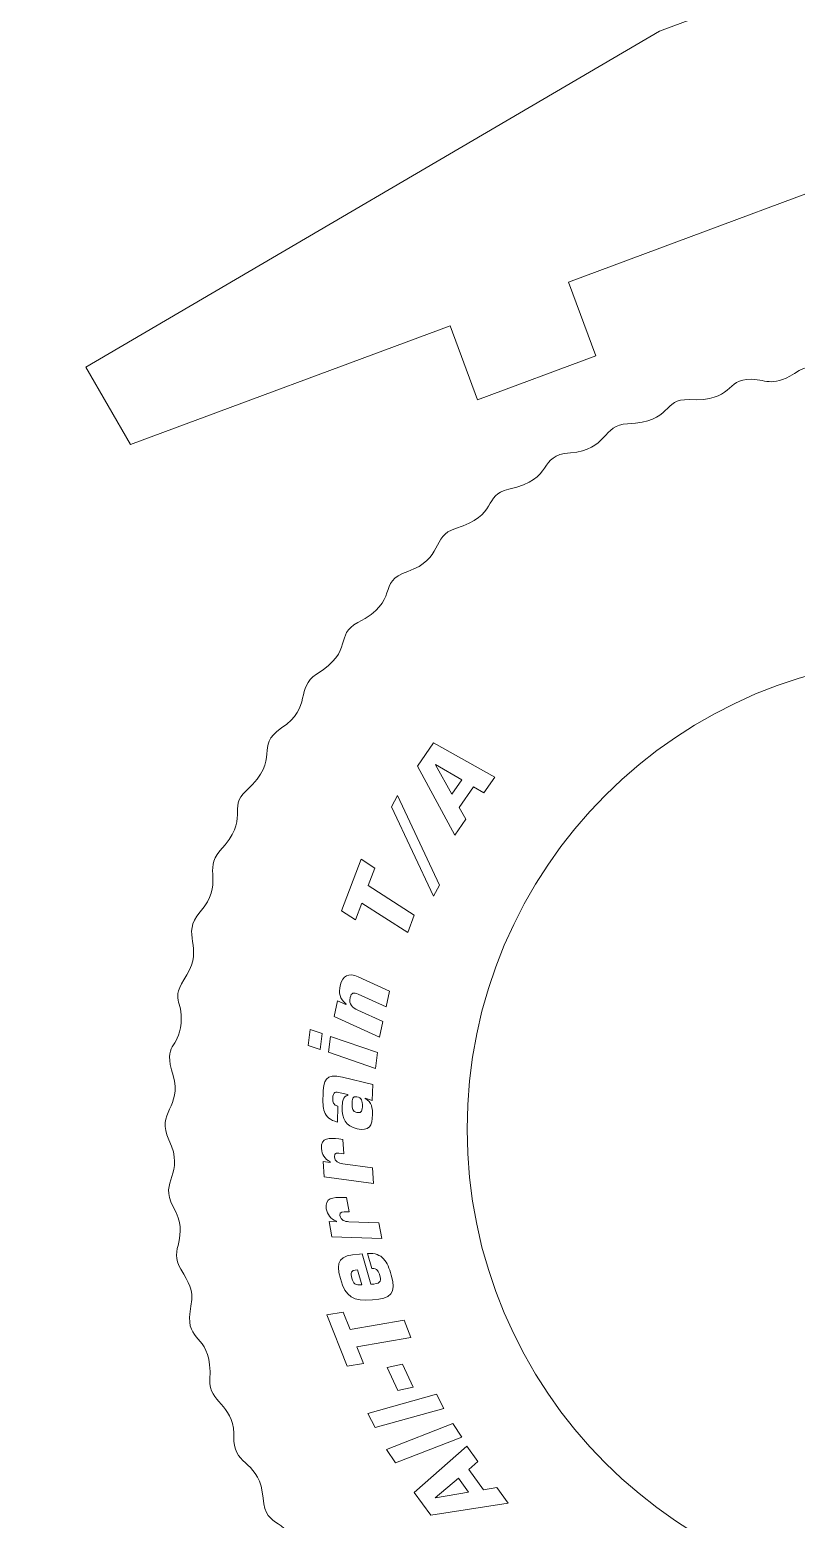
# Model space of a CAD drawing. Header units: centimetres. Extents: x -129.3 to -71.3, y -1.4 to 86.6.
# Drawn here: x -100.11 to -97.13, y 27.99 to 33.77 of the extents above; entities that cross this region are included whole.
import ezdxf

# ---------------------------------------------------------------- set-up
doc = ezdxf.new("R2010")
doc.units = ezdxf.units.CM
doc.header["$MEASUREMENT"] = 0
doc.layers.add('Camada 1', color=7, linetype='Continuous')

msp = doc.modelspace()

# ---------------------------------------------------------------- linework, layer by layer
at = {"layer": 'Camada 1', "color": 250, "lineweight": 20}
msp.add_open_spline([(-99.75825, -1.37179), (-99.75825, -1.37179), (-71.75824, -1.37179), (-71.75824, -1.37179), (-71.75824, -1.37179), (-71.48325, -1.37179), (-71.25825, -1.14679), (-71.25825, -0.87179), (-71.25825, -0.87179), (-71.25825, -0.87179), (-71.25825, 42.12822), (-71.25825, 42.12822), (-71.25825, 42.12822), (-71.25825, 42.40323), (-71.48325, 42.62823), (-71.75824, 42.62823), (-71.75824, 42.62823), (-71.75824, 42.62823), (-99.75825, 42.62823), (-99.75825, 42.62823), (-99.75825, 42.62823), (-100.03324, 42.62823), (-100.25825, 42.40323), (-100.25825, 42.12822), (-100.25825, 42.12822), (-100.25825, 42.12822), (-100.25825, -0.87179), (-100.25825, -0.87179), (-100.25825, -0.87179), (-100.25825, -1.14679), (-100.03324, -1.37179), (-99.75825, -1.37179)], degree=3, knots=[0, 0, 0, 0, 0.1111111, 0.1111111, 0.1111111, 0.1111111, 0.2222222, 0.2222222, 0.2222222, 0.2222222, 0.3333333, 0.3333333, 0.3333333, 0.3333333, 0.4444444, 0.4444444, 0.4444444, 0.4444444, 0.5555556, 0.5555556, 0.5555556, 0.5555556, 0.6666667, 0.6666667, 0.6666667, 0.6666667, 0.7777778, 0.7777778, 0.7777778, 0.7777778, 1, 1, 1, 1], dxfattribs=at)
at = {"layer": 'Camada 1', "lineweight": 9}
for points, knots in [([(-93.26575, 30.86763), (-93.26575, 30.86763), (-92.89146, 30.09959), (-92.89146, 30.09959), (-92.89146, 30.09959), (-92.89146, 30.09959), (-91.4437, 30.93482), (-91.4437, 30.93482), (-91.4437, 30.93482), (-91.4437, 30.93482), (-91.94195, 31.79845), (-91.94195, 31.79845), (-91.94195, 31.79845), (-91.94195, 31.79845), (-91.72299, 31.92911), (-91.72299, 31.92911), (-91.72299, 31.92911), (-91.72299, 31.92911), (-92.2397, 32.79495), (-92.2397, 32.79495), (-92.2397, 32.79495), (-92.2397, 32.79495), (-92.45865, 32.6643), (-92.45865, 32.6643), (-92.45865, 32.6643), (-92.45865, 32.6643), (-92.97535, 33.53014), (-92.97535, 33.53014), (-92.97535, 33.53014), (-92.97535, 33.53014), (-92.7564, 33.6608), (-92.7564, 33.6608), (-92.7564, 33.6608), (-92.7564, 33.6608), (-93.2731, 34.52664), (-93.2731, 34.52664), (-93.2731, 34.52664), (-93.2731, 34.52664), (-93.492, 34.39589), (-93.492, 34.39589), (-93.492, 34.39589), (-93.492, 34.39589), (-93.89894, 35.07807), (-93.89894, 35.07807), (-93.89894, 35.07807), (-93.89894, 35.07807), (-94.53888, 34.70887), (-94.53888, 34.70887), (-94.53888, 34.70887), (-94.53888, 34.70887), (-94.648, 34.89794), (-94.648, 34.89794), (-94.648, 34.89794), (-94.648, 34.89794), (-94.7122, 34.86303), (-94.7122, 34.86303), (-94.7122, 34.86303), (-94.7122, 34.86303), (-97.6652, 33.76549), (-97.6652, 33.76549), (-97.6652, 33.76549), (-97.6652, 33.76549), (-99.89082, 32.46195), (-99.89082, 32.46195), (-99.89082, 32.46195), (-99.89082, 32.46195), (-99.71703, 32.16072), (-99.71703, 32.16072), (-99.71703, 32.16072), (-99.71703, 32.16072), (-98.47728, 32.62133), (-98.47728, 32.62133), (-98.47728, 32.62133), (-98.47728, 32.62133), (-98.37072, 32.33451), (-98.37072, 32.33451), (-98.37072, 32.33451), (-98.37072, 32.33451), (-97.91181, 32.50501), (-97.91181, 32.50501), (-97.91181, 32.50501), (-97.91181, 32.50501), (-98.01838, 32.79183), (-98.01838, 32.79183), (-98.01838, 32.79183), (-98.01838, 32.79183), (-96.54409, 33.33957), (-96.54409, 33.33957), (-96.54409, 33.33957), (-96.54409, 33.33957), (-96.43752, 33.05275), (-96.43752, 33.05275), (-96.43752, 33.05275), (-96.43752, 33.05275), (-95.97862, 33.22325), (-95.97862, 33.22325), (-95.97862, 33.22325), (-95.97862, 33.22325), (-96.08519, 33.51006), (-96.08519, 33.51006), (-96.08519, 33.51006), (-96.08519, 33.51006), (-95.0369, 33.90025), (-95.0369, 33.90025), (-95.0369, 33.90025), (-95.0369, 33.90025), (-94.66227, 33.73326), (-94.66227, 33.73326), (-94.66227, 33.73326), (-94.66227, 33.73326), (-94.27427, 32.93708), (-94.27427, 32.93708), (-94.27427, 32.93708), (-94.27427, 32.93708), (-94.54931, 32.80305), (-94.54931, 32.80305), (-94.54931, 32.80305), (-94.54931, 32.80305), (-94.35545, 32.40523), (-94.35545, 32.40523), (-94.35545, 32.40523), (-94.35545, 32.40523), (-94.0804, 32.53927), (-94.0804, 32.53927), (-94.0804, 32.53927), (-94.0804, 32.53927), (-93.45877, 31.26369), (-93.45877, 31.26369), (-93.45877, 31.26369), (-93.45877, 31.26369), (-93.73382, 31.12965), (-93.73382, 31.12965), (-93.73382, 31.12965), (-93.73382, 31.12965), (-93.5408, 30.73359), (-93.5408, 30.73359), (-93.5408, 30.73359), (-93.5408, 30.73359), (-93.26575, 30.86763), (-93.26575, 30.86763)], [0, 0, 0, 0, 0.0277778, 0.0277778, 0.0277778, 0.0277778, 0.0555556, 0.0555556, 0.0555556, 0.0555556, 0.0833333, 0.0833333, 0.0833333, 0.0833333, 0.1111111, 0.1111111, 0.1111111, 0.1111111, 0.1388889, 0.1388889, 0.1388889, 0.1388889, 0.1666667, 0.1666667, 0.1666667, 0.1666667, 0.1944444, 0.1944444, 0.1944444, 0.1944444, 0.2222222, 0.2222222, 0.2222222, 0.2222222, 0.25, 0.25, 0.25, 0.25, 0.2777778, 0.2777778, 0.2777778, 0.2777778, 0.3055556, 0.3055556, 0.3055556, 0.3055556, 0.3333333, 0.3333333, 0.3333333, 0.3333333, 0.3611111, 0.3611111, 0.3611111, 0.3611111, 0.3888889, 0.3888889, 0.3888889, 0.3888889, 0.4166667, 0.4166667, 0.4166667, 0.4166667, 0.4444444, 0.4444444, 0.4444444, 0.4444444, 0.4722222, 0.4722222, 0.4722222, 0.4722222, 0.5, 0.5, 0.5, 0.5, 0.5277778, 0.5277778, 0.5277778, 0.5277778, 0.5555556, 0.5555556, 0.5555556, 0.5555556, 0.5833333, 0.5833333, 0.5833333, 0.5833333, 0.6111111, 0.6111111, 0.6111111, 0.6111111, 0.6388889, 0.6388889, 0.6388889, 0.6388889, 0.6666667, 0.6666667, 0.6666667, 0.6666667, 0.6944444, 0.6944444, 0.6944444, 0.6944444, 0.7222222, 0.7222222, 0.7222222, 0.7222222, 0.75, 0.75, 0.75, 0.75, 0.7777778, 0.7777778, 0.7777778, 0.7777778, 0.8055556, 0.8055556, 0.8055556, 0.8055556, 0.8333333, 0.8333333, 0.8333333, 0.8333333, 0.8611111, 0.8611111, 0.8611111, 0.8611111, 0.8888889, 0.8888889, 0.8888889, 0.8888889, 0.9166667, 0.9166667, 0.9166667, 0.9166667, 0.9444444, 0.9444444, 0.9444444, 0.9444444, 1, 1, 1, 1]), ([(-99.31596, 28.32305), (-99.3203, 28.43758), (-99.4137, 28.44056), (-99.40936, 28.53174), (-99.40936, 28.53174), (-99.40096, 28.70846), (-99.4909, 28.6695), (-99.48824, 28.77281), (-99.48824, 28.77281), (-99.48645, 28.84248), (-99.45379, 28.85158), (-99.52184, 28.95982), (-99.52184, 28.95982), (-99.57345, 29.04191), (-99.4826, 29.07891), (-99.55129, 29.20241), (-99.55129, 29.20241), (-99.60971, 29.30743), (-99.50281, 29.32482), (-99.56828, 29.46202), (-99.56828, 29.46202), (-99.6196, 29.56958), (-99.51571, 29.58956), (-99.55242, 29.71137), (-99.55242, 29.71137), (-99.59262, 29.84485), (-99.53065, 29.80849), (-99.52125, 29.91506), (-99.52125, 29.91506), (-99.51252, 30.01406), (-99.56866, 29.99317), (-99.49882, 30.1029), (-99.49882, 30.1029), (-99.43075, 30.20985), (-99.52546, 30.25762), (-99.4472, 30.34731), (-99.4472, 30.34731), (-99.35188, 30.45658), (-99.43683, 30.51171), (-99.37025, 30.58359), (-99.37025, 30.58359), (-99.25005, 30.71333), (-99.34477, 30.74846), (-99.2676, 30.81858), (-99.2676, 30.81858), (-99.12767, 30.94577), (-99.24085, 30.98768), (-99.13116, 31.06121), (-99.13116, 31.06121), (-99.01091, 31.14182), (-99.07859, 31.21752), (-98.9955, 31.26959), (-98.9955, 31.26959), (-98.84569, 31.36343), (-98.92848, 31.4224), (-98.83554, 31.46999), (-98.83554, 31.46999), (-98.66748, 31.55601), (-98.76632, 31.62627), (-98.6411, 31.66897), (-98.6411, 31.66897), (-98.50413, 31.71568), (-98.54981, 31.80645), (-98.45613, 31.83513), (-98.45613, 31.83513), (-98.28742, 31.8868), (-98.35181, 31.96528), (-98.24983, 31.98731), (-98.24983, 31.98731), (-98.0651, 32.02724), (-98.14254, 32.12009), (-98.01062, 32.12925), (-98.01062, 32.12925), (-97.86643, 32.13924), (-97.88624, 32.23846), (-97.7888, 32.24183), (-97.7888, 32.24183), (-97.6127, 32.24789), (-97.65441, 32.34051), (-97.55004, 32.3354), (-97.55004, 32.3354), (-97.37367, 32.32679), (-97.41233, 32.41695), (-97.30899, 32.41429), (-97.30899, 32.41429), (-97.23926, 32.41252), (-97.2303, 32.37986), (-97.12199, 32.4479), (-97.12199, 32.4479), (-97.04496, 32.49628), (-96.99709, 32.41665), (-96.89436, 32.46901), (-96.89436, 32.46901), (-96.77046, 32.53217), (-96.79379, 32.46287), (-96.68628, 32.47383), (-96.68628, 32.47383), (-96.61161, 32.48142), (-96.59161, 32.53571), (-96.50591, 32.4938), (-96.50591, 32.4938), (-96.37575, 32.43015), (-96.34435, 32.52628), (-96.25773, 32.48057), (-96.25773, 32.48057), (-96.10136, 32.39807), (-96.09171, 32.49865), (-96.00407, 32.44218), (-96.00407, 32.44218), (-95.8556, 32.34651), (-95.84367, 32.44395), (-95.75579, 32.38984), (-95.75579, 32.38984), (-95.69584, 32.3529), (-95.70493, 32.32052), (-95.57726, 32.32549), (-95.57726, 32.32549), (-95.47316, 32.32956), (-95.51536, 32.23773), (-95.33931, 32.22954), (-95.33931, 32.22954), (-95.242, 32.22502), (-95.26278, 32.12601), (-95.1188, 32.11468), (-95.1188, 32.11468), (-94.98707, 32.10432), (-95.06505, 32.01167), (-94.8811, 31.97038), (-94.8811, 31.97038), (-94.77949, 31.94755), (-94.84425, 31.86923), (-94.67625, 31.81609), (-94.67625, 31.81609), (-94.58299, 31.78661), (-94.62942, 31.69614), (-94.49297, 31.64809), (-94.49297, 31.64809), (-94.36826, 31.60417), (-94.46784, 31.53517), (-94.30055, 31.44718), (-94.30055, 31.44718), (-94.20821, 31.39862), (-94.29115, 31.33993), (-94.1426, 31.24515), (-94.1426, 31.24515), (-94.06029, 31.19264), (-94.12832, 31.11736), (-94.00898, 31.0354), (-94.00898, 31.0354), (-93.90017, 30.96067), (-94.01367, 30.92026), (-93.87506, 30.79145), (-93.87506, 30.79145), (-93.79857, 30.72036), (-93.89394, 30.68598), (-93.77493, 30.55551), (-93.77493, 30.55551), (-93.70884, 30.48305), (-93.79443, 30.42867), (-93.70017, 30.31836), (-93.70017, 30.31836), (-93.61434, 30.2179), (-93.73451, 30.2083), (-93.63391, 30.04804), (-93.63391, 30.04804), (-93.57839, 29.95961), (-93.6793, 29.95157), (-93.59823, 29.79416), (-93.59823, 29.79416), (-93.55328, 29.70687), (-93.65, 29.67656), (-93.58747, 29.54584), (-93.58747, 29.54584), (-93.53614, 29.43846), (-93.64006, 29.41839), (-93.60334, 29.29649), (-93.60334, 29.29649), (-93.56314, 29.16301), (-93.62511, 29.19944), (-93.63451, 29.09282), (-93.63451, 29.09282), (-93.64326, 28.99356), (-93.58705, 29.01505), (-93.65694, 28.90498), (-93.65694, 28.90498), (-93.72501, 28.79776), (-93.63026, 28.75023), (-93.70859, 28.66058), (-93.70859, 28.66058), (-93.80371, 28.55172), (-93.71897, 28.49599), (-93.78551, 28.42428), (-93.78551, 28.42428), (-93.90556, 28.29494), (-93.81119, 28.25903), (-93.88816, 28.18928), (-93.88816, 28.18928), (-94.02785, 28.06265), (-93.91504, 28.02003), (-94.02458, 27.94668), (-94.02458, 27.94668), (-94.14481, 27.86616), (-94.07716, 27.79037), (-94.16027, 27.73833), (-94.16027, 27.73833), (-94.31, 27.64455), (-94.22727, 27.5855), (-94.32024, 27.53789), (-94.32024, 27.53789), (-94.48809, 27.45194), (-94.38965, 27.38136), (-94.51467, 27.33888), (-94.51467, 27.33888), (-94.65142, 27.29241), (-94.60608, 27.20137), (-94.69963, 27.17273), (-94.69963, 27.17273), (-94.86846, 27.12103), (-94.80392, 27.04254), (-94.90596, 27.02055), (-94.90596, 27.02055), (-95.09042, 26.98078), (-95.01353, 26.88751), (-95.14519, 26.87866), (-95.14519, 26.87866), (-95.28893, 26.86899), (-95.26957, 26.7694), (-95.36696, 26.76604), (-95.36696, 26.76604), (-95.5431, 26.75997), (-95.50115, 26.66749), (-95.60571, 26.67246), (-95.60571, 26.67246), (-95.78248, 26.68086), (-95.74366, 26.59069), (-95.84679, 26.59359), (-95.84679, 26.59359), (-95.91674, 26.59557), (-95.92599, 26.62793), (-96.03375, 26.56001), (-96.03375, 26.56001), (-96.11074, 26.5115), (-96.15862, 26.59124), (-96.26142, 26.53885), (-96.26142, 26.53885), (-96.38537, 26.47566), (-96.36192, 26.54501), (-96.46948, 26.53405), (-96.46948, 26.53405), (-96.54394, 26.52645), (-96.56432, 26.47213), (-96.64985, 26.51406), (-96.64985, 26.51406), (-96.77964, 26.57769), (-96.81167, 26.48166), (-96.89803, 26.5273), (-96.89803, 26.5273), (-97.05413, 26.60976), (-97.06405, 26.50923), (-97.15169, 26.5657), (-97.15169, 26.5657), (-97.31067, 26.66816), (-97.32144, 26.54751), (-97.42126, 26.63463), (-97.42126, 26.63463), (-97.53035, 26.72985), (-97.58574, 26.645), (-97.65756, 26.71159), (-97.65756, 26.71159), (-97.78713, 26.83169), (-97.82241, 26.73706), (-97.89255, 26.81423), (-97.89255, 26.81423), (-98.01966, 26.95409), (-98.06171, 26.84097), (-98.13514, 26.95066), (-98.13514, 26.95066), (-98.21557, 27.07076), (-98.29154, 27.00332), (-98.34352, 27.08634), (-98.34352, 27.08634), (-98.4373, 27.23608), (-98.49635, 27.15336), (-98.54394, 27.24631), (-98.54394, 27.24631), (-98.62995, 27.41428), (-98.70021, 27.31549), (-98.74293, 27.44074), (-98.74293, 27.44074), (-98.78967, 27.57777), (-98.88029, 27.53192), (-98.90906, 27.62568), (-98.90906, 27.62568), (-98.96078, 27.79432), (-99.03908, 27.72956), (-99.06126, 27.83201), (-99.06126, 27.83201), (-99.10121, 28.01668), (-99.19417, 27.93941), (-99.20319, 28.07121), (-99.20319, 28.07121), (-99.21306, 28.21528), (-99.31242, 28.19564), (-99.31579, 28.29305), (-99.31579, 28.29305), (-99.31614, 28.30303), (-99.31556, 28.31307), (-99.31596, 28.32305)], [0, 0, 0, 0, 0.0128205, 0.0128205, 0.0128205, 0.0128205, 0.025641, 0.025641, 0.025641, 0.025641, 0.0384615, 0.0384615, 0.0384615, 0.0384615, 0.0512821, 0.0512821, 0.0512821, 0.0512821, 0.0641026, 0.0641026, 0.0641026, 0.0641026, 0.0769231, 0.0769231, 0.0769231, 0.0769231, 0.0897436, 0.0897436, 0.0897436, 0.0897436, 0.1025641, 0.1025641, 0.1025641, 0.1025641, 0.1153846, 0.1153846, 0.1153846, 0.1153846, 0.1282051, 0.1282051, 0.1282051, 0.1282051, 0.1410256, 0.1410256, 0.1410256, 0.1410256, 0.1538462, 0.1538462, 0.1538462, 0.1538462, 0.1666667, 0.1666667, 0.1666667, 0.1666667, 0.1794872, 0.1794872, 0.1794872, 0.1794872, 0.1923077, 0.1923077, 0.1923077, 0.1923077, 0.2051282, 0.2051282, 0.2051282, 0.2051282, 0.2179487, 0.2179487, 0.2179487, 0.2179487, 0.2307692, 0.2307692, 0.2307692, 0.2307692, 0.2435897, 0.2435897, 0.2435897, 0.2435897, 0.2564103, 0.2564103, 0.2564103, 0.2564103, 0.2692308, 0.2692308, 0.2692308, 0.2692308, 0.2820513, 0.2820513, 0.2820513, 0.2820513, 0.2948718, 0.2948718, 0.2948718, 0.2948718, 0.3076923, 0.3076923, 0.3076923, 0.3076923, 0.3205128, 0.3205128, 0.3205128, 0.3205128, 0.3333333, 0.3333333, 0.3333333, 0.3333333, 0.3461538, 0.3461538, 0.3461538, 0.3461538, 0.3589744, 0.3589744, 0.3589744, 0.3589744, 0.3717949, 0.3717949, 0.3717949, 0.3717949, 0.3846154, 0.3846154, 0.3846154, 0.3846154, 0.3974359, 0.3974359, 0.3974359, 0.3974359, 0.4102564, 0.4102564, 0.4102564, 0.4102564, 0.4230769, 0.4230769, 0.4230769, 0.4230769, 0.4358974, 0.4358974, 0.4358974, 0.4358974, 0.4487179, 0.4487179, 0.4487179, 0.4487179, 0.4615385, 0.4615385, 0.4615385, 0.4615385, 0.474359, 0.474359, 0.474359, 0.474359, 0.4871795, 0.4871795, 0.4871795, 0.4871795, 0.5, 0.5, 0.5, 0.5, 0.5128205, 0.5128205, 0.5128205, 0.5128205, 0.525641, 0.525641, 0.525641, 0.525641, 0.5384615, 0.5384615, 0.5384615, 0.5384615, 0.5512821, 0.5512821, 0.5512821, 0.5512821, 0.5641026, 0.5641026, 0.5641026, 0.5641026, 0.5769231, 0.5769231, 0.5769231, 0.5769231, 0.5897436, 0.5897436, 0.5897436, 0.5897436, 0.6025641, 0.6025641, 0.6025641, 0.6025641, 0.6153846, 0.6153846, 0.6153846, 0.6153846, 0.6282051, 0.6282051, 0.6282051, 0.6282051, 0.6410256, 0.6410256, 0.6410256, 0.6410256, 0.6538462, 0.6538462, 0.6538462, 0.6538462, 0.6666667, 0.6666667, 0.6666667, 0.6666667, 0.6794872, 0.6794872, 0.6794872, 0.6794872, 0.6923077, 0.6923077, 0.6923077, 0.6923077, 0.7051282, 0.7051282, 0.7051282, 0.7051282, 0.7179487, 0.7179487, 0.7179487, 0.7179487, 0.7307692, 0.7307692, 0.7307692, 0.7307692, 0.7435897, 0.7435897, 0.7435897, 0.7435897, 0.7564103, 0.7564103, 0.7564103, 0.7564103, 0.7692308, 0.7692308, 0.7692308, 0.7692308, 0.7820513, 0.7820513, 0.7820513, 0.7820513, 0.7948718, 0.7948718, 0.7948718, 0.7948718, 0.8076923, 0.8076923, 0.8076923, 0.8076923, 0.8205128, 0.8205128, 0.8205128, 0.8205128, 0.8333333, 0.8333333, 0.8333333, 0.8333333, 0.8461538, 0.8461538, 0.8461538, 0.8461538, 0.8589744, 0.8589744, 0.8589744, 0.8589744, 0.8717949, 0.8717949, 0.8717949, 0.8717949, 0.8846154, 0.8846154, 0.8846154, 0.8846154, 0.8974359, 0.8974359, 0.8974359, 0.8974359, 0.9102564, 0.9102564, 0.9102564, 0.9102564, 0.9230769, 0.9230769, 0.9230769, 0.9230769, 0.9358974, 0.9358974, 0.9358974, 0.9358974, 0.9487179, 0.9487179, 0.9487179, 0.9487179, 0.9615385, 0.9615385, 0.9615385, 0.9615385, 0.974359, 0.974359, 0.974359, 0.974359, 1, 1, 1, 1]), ([(-96.57787, 31.33721), (-95.56538, 31.33721), (-94.74458, 30.51642), (-94.74458, 29.50392), (-94.74458, 29.50392), (-94.74458, 28.49141), (-95.56538, 27.67062), (-96.57787, 27.67062), (-96.57787, 27.67062), (-97.59038, 27.67062), (-98.41118, 28.49141), (-98.41118, 29.50392), (-98.41118, 29.50392), (-98.41118, 30.51642), (-97.59038, 31.33721), (-96.57787, 31.33721)], [0, 0, 0, 0, 0.2, 0.2, 0.2, 0.2, 0.4, 0.4, 0.4, 0.4, 0.6, 0.6, 0.6, 0.6, 1, 1, 1, 1])]:
    msp.add_open_spline(points, degree=3, knots=knots, dxfattribs=at)
at = {"layer": 'Camada 1', "color": 140, "lineweight": 9}
for points, knots in [([(-98.38666, 30.83247), (-98.38666, 30.83247), (-98.34586, 30.80971), (-98.34586, 30.80971), (-98.34586, 30.80971), (-98.34586, 30.80971), (-98.30422, 30.87039), (-98.30422, 30.87039), (-98.30422, 30.87039), (-98.30422, 30.87039), (-98.54129, 31.00295), (-98.54129, 31.00295), (-98.54129, 31.00295), (-98.54129, 31.00295), (-98.60336, 30.91257), (-98.60336, 30.91257), (-98.60336, 30.91257), (-98.60336, 30.91257), (-98.45875, 30.64531), (-98.45875, 30.64531), (-98.45875, 30.64531), (-98.45875, 30.64531), (-98.41628, 30.70714), (-98.41628, 30.70714), (-98.41628, 30.70714), (-98.41628, 30.70714), (-98.44158, 30.75249), (-98.44158, 30.75249), (-98.44158, 30.75249), (-98.44158, 30.75249), (-98.38666, 30.83247), (-98.38666, 30.83247)], [0, 0, 0, 0, 0.1111111, 0.1111111, 0.1111111, 0.1111111, 0.2222222, 0.2222222, 0.2222222, 0.2222222, 0.3333333, 0.3333333, 0.3333333, 0.3333333, 0.4444444, 0.4444444, 0.4444444, 0.4444444, 0.5555556, 0.5555556, 0.5555556, 0.5555556, 0.6666667, 0.6666667, 0.6666667, 0.6666667, 0.7777778, 0.7777778, 0.7777778, 0.7777778, 1, 1, 1, 1]), ([(-98.43192, 30.85961), (-98.43192, 30.85961), (-98.46988, 30.80431), (-98.46988, 30.80431), (-98.46988, 30.80431), (-98.46988, 30.80431), (-98.53365, 30.91852), (-98.53365, 30.91852), (-98.53365, 30.91852), (-98.53365, 30.91852), (-98.53324, 30.91911), (-98.53324, 30.91911), (-98.53324, 30.91911), (-98.53324, 30.91911), (-98.43192, 30.85961), (-98.43192, 30.85961)], [0, 0, 0, 0, 0.2, 0.2, 0.2, 0.2, 0.4, 0.4, 0.4, 0.4, 0.6, 0.6, 0.6, 0.6, 1, 1, 1, 1]), ([(-98.68122, 30.7985), (-98.68122, 30.7985), (-98.70516, 30.75529), (-98.70516, 30.75529), (-98.70516, 30.75529), (-98.70516, 30.75529), (-98.54207, 30.40753), (-98.54207, 30.40753), (-98.54207, 30.40753), (-98.54207, 30.40753), (-98.51813, 30.45076), (-98.51813, 30.45076), (-98.51813, 30.45076), (-98.51813, 30.45076), (-98.68122, 30.7985), (-98.68122, 30.7985)], [0, 0, 0, 0, 0.2, 0.2, 0.2, 0.2, 0.4, 0.4, 0.4, 0.4, 0.6, 0.6, 0.6, 0.6, 1, 1, 1, 1]), ([(-98.79457, 30.44897), (-98.79457, 30.44897), (-98.76869, 30.51707), (-98.76869, 30.51707), (-98.76869, 30.51707), (-98.76869, 30.51707), (-98.82262, 30.55185), (-98.82262, 30.55185), (-98.82262, 30.55185), (-98.82262, 30.55185), (-98.8987, 30.35156), (-98.8987, 30.35156), (-98.8987, 30.35156), (-98.8987, 30.35156), (-98.84479, 30.31682), (-98.84479, 30.31682), (-98.84479, 30.31682), (-98.84479, 30.31682), (-98.82019, 30.38153), (-98.82019, 30.38153), (-98.82019, 30.38153), (-98.82019, 30.38153), (-98.64164, 30.26662), (-98.64164, 30.26662), (-98.64164, 30.26662), (-98.64164, 30.26662), (-98.61601, 30.33404), (-98.61601, 30.33404), (-98.61601, 30.33404), (-98.61601, 30.33404), (-98.79457, 30.44897), (-98.79457, 30.44897)], [0, 0, 0, 0, 0.1111111, 0.1111111, 0.1111111, 0.1111111, 0.2222222, 0.2222222, 0.2222222, 0.2222222, 0.3333333, 0.3333333, 0.3333333, 0.3333333, 0.4444444, 0.4444444, 0.4444444, 0.4444444, 0.5555556, 0.5555556, 0.5555556, 0.5555556, 0.6666667, 0.6666667, 0.6666667, 0.6666667, 0.7777778, 0.7777778, 0.7777778, 0.7777778, 1, 1, 1, 1]), ([(-98.92768, 29.94158), (-98.92768, 29.94158), (-98.75162, 29.86103), (-98.75162, 29.86103), (-98.75162, 29.86103), (-98.75162, 29.86103), (-98.73816, 29.92159), (-98.73816, 29.92159), (-98.73816, 29.92159), (-98.73816, 29.92159), (-98.83514, 29.96569), (-98.83514, 29.96569), (-98.83514, 29.96569), (-98.85658, 29.9756), (-98.87095, 29.98733), (-98.86493, 30.01442), (-98.86493, 30.01442), (-98.86055, 30.03415), (-98.85111, 30.03502), (-98.83385, 30.02786), (-98.83385, 30.02786), (-98.83385, 30.02786), (-98.72555, 29.97827), (-98.72555, 29.97827), (-98.72555, 29.97827), (-98.72555, 29.97827), (-98.71208, 30.03883), (-98.71208, 30.03883), (-98.71208, 30.03883), (-98.71208, 30.03883), (-98.83385, 30.09436), (-98.83385, 30.09436), (-98.83385, 30.09436), (-98.87176, 30.11165), (-98.89433, 30.10151), (-98.90341, 30.06069), (-98.90341, 30.06069), (-98.90655, 30.04658), (-98.90744, 30.03423), (-98.90416, 30.02243), (-98.90416, 30.02243), (-98.90115, 30.01102), (-98.89389, 30.00054), (-98.88081, 29.98952), (-98.88081, 29.98952), (-98.88081, 29.98952), (-98.88136, 29.98706), (-98.88136, 29.98706), (-98.88136, 29.98706), (-98.88136, 29.98706), (-98.91423, 30.00214), (-98.91423, 30.00214), (-98.91423, 30.00214), (-98.91423, 30.00214), (-98.92768, 29.94158), (-98.92768, 29.94158)], [0, 0, 0, 0, 0.0666667, 0.0666667, 0.0666667, 0.0666667, 0.1333333, 0.1333333, 0.1333333, 0.1333333, 0.2, 0.2, 0.2, 0.2, 0.2666667, 0.2666667, 0.2666667, 0.2666667, 0.3333333, 0.3333333, 0.3333333, 0.3333333, 0.4, 0.4, 0.4, 0.4, 0.4666667, 0.4666667, 0.4666667, 0.4666667, 0.5333333, 0.5333333, 0.5333333, 0.5333333, 0.6, 0.6, 0.6, 0.6, 0.6666667, 0.6666667, 0.6666667, 0.6666667, 0.7333333, 0.7333333, 0.7333333, 0.7333333, 0.8, 0.8, 0.8, 0.8, 0.8666667, 0.8666667, 0.8666667, 0.8666667, 1, 1, 1, 1]), ([(-99.02035, 29.89051), (-99.02035, 29.89051), (-99.02786, 29.82895), (-99.02786, 29.82895), (-99.02786, 29.82895), (-99.02786, 29.82895), (-98.98183, 29.81315), (-98.98183, 29.81315), (-98.98183, 29.81315), (-98.98183, 29.81315), (-98.97429, 29.87472), (-98.97429, 29.87472), (-98.97429, 29.87472), (-98.97429, 29.87472), (-99.02035, 29.89051), (-99.02035, 29.89051)], [0, 0, 0, 0, 0.2, 0.2, 0.2, 0.2, 0.4, 0.4, 0.4, 0.4, 0.6, 0.6, 0.6, 0.6, 1, 1, 1, 1]), ([(-98.94184, 29.86385), (-98.94184, 29.86385), (-98.94936, 29.80227), (-98.94936, 29.80227), (-98.94936, 29.80227), (-98.94936, 29.80227), (-98.76634, 29.73922), (-98.76634, 29.73922), (-98.76634, 29.73922), (-98.76634, 29.73922), (-98.75879, 29.8008), (-98.75879, 29.8008), (-98.75879, 29.8008), (-98.75879, 29.8008), (-98.94184, 29.86385), (-98.94184, 29.86385)], [0, 0, 0, 0, 0.2, 0.2, 0.2, 0.2, 0.4, 0.4, 0.4, 0.4, 0.6, 0.6, 0.6, 0.6, 1, 1, 1, 1]), ([(-98.77909, 29.61532), (-98.77909, 29.61532), (-98.77765, 29.67733), (-98.77765, 29.67733), (-98.77765, 29.67733), (-98.77765, 29.67733), (-98.89533, 29.70531), (-98.89533, 29.70531), (-98.89533, 29.70531), (-98.96028, 29.72053), (-98.96877, 29.69585), (-98.97025, 29.63239), (-98.97025, 29.63239), (-98.97076, 29.61039), (-98.97128, 29.5884), (-98.96449, 29.57058), (-98.96449, 29.57058), (-98.95768, 29.55238), (-98.94359, 29.53832), (-98.91417, 29.53116), (-98.91417, 29.53116), (-98.91417, 29.53116), (-98.91272, 29.59317), (-98.91272, 29.59317), (-98.91272, 29.59317), (-98.92958, 29.59718), (-98.93296, 29.60808), (-98.93258, 29.62357), (-98.93258, 29.62357), (-98.93196, 29.65063), (-98.9208, 29.64892), (-98.90323, 29.64492), (-98.90323, 29.64492), (-98.90323, 29.64492), (-98.87345, 29.63771), (-98.87345, 29.63771), (-98.87345, 29.63771), (-98.87345, 29.63771), (-98.87352, 29.63482), (-98.87352, 29.63482), (-98.87352, 29.63482), (-98.89519, 29.63316), (-98.89547, 29.60577), (-98.89588, 29.5881), (-98.89588, 29.5881), (-98.89693, 29.54338), (-98.88348, 29.51639), (-98.83829, 29.50557), (-98.83829, 29.50557), (-98.79021, 29.49437), (-98.77921, 29.5172), (-98.77821, 29.56048), (-98.77821, 29.56048), (-98.77771, 29.5821), (-98.78136, 29.61103), (-98.80707, 29.6221), (-98.80707, 29.6221), (-98.80707, 29.6221), (-98.80704, 29.62425), (-98.80704, 29.62425), (-98.80704, 29.62425), (-98.80704, 29.62425), (-98.77909, 29.61532), (-98.77909, 29.61532)], [0, 0, 0, 0, 0.0588235, 0.0588235, 0.0588235, 0.0588235, 0.1176471, 0.1176471, 0.1176471, 0.1176471, 0.1764706, 0.1764706, 0.1764706, 0.1764706, 0.2352941, 0.2352941, 0.2352941, 0.2352941, 0.2941176, 0.2941176, 0.2941176, 0.2941176, 0.3529412, 0.3529412, 0.3529412, 0.3529412, 0.4117647, 0.4117647, 0.4117647, 0.4117647, 0.4705882, 0.4705882, 0.4705882, 0.4705882, 0.5294118, 0.5294118, 0.5294118, 0.5294118, 0.5882353, 0.5882353, 0.5882353, 0.5882353, 0.6470588, 0.6470588, 0.6470588, 0.6470588, 0.7058824, 0.7058824, 0.7058824, 0.7058824, 0.7647059, 0.7647059, 0.7647059, 0.7647059, 0.8235294, 0.8235294, 0.8235294, 0.8235294, 0.8823529, 0.8823529, 0.8823529, 0.8823529, 1, 1, 1, 1]), ([(-98.85772, 29.59984), (-98.85726, 29.62004), (-98.85551, 29.63333), (-98.83972, 29.62972), (-98.83972, 29.62972), (-98.82, 29.62493), (-98.81695, 29.61621), (-98.81756, 29.59024), (-98.81756, 29.59024), (-98.81778, 29.58087), (-98.81818, 29.5632), (-98.83864, 29.56799), (-98.83864, 29.56799), (-98.85585, 29.57237), (-98.85808, 29.58467), (-98.85772, 29.59984)], [0, 0, 0, 0, 0.2, 0.2, 0.2, 0.2, 0.4, 0.4, 0.4, 0.4, 0.6, 0.6, 0.6, 0.6, 1, 1, 1, 1]), ([(-98.88969, 29.40788), (-98.88969, 29.40788), (-98.89395, 29.46363), (-98.89395, 29.46363), (-98.89395, 29.46363), (-98.89395, 29.46363), (-98.90894, 29.46573), (-98.90894, 29.46573), (-98.90894, 29.46573), (-98.94399, 29.47029), (-98.97955, 29.47156), (-98.97624, 29.42839), (-98.97624, 29.42839), (-98.97536, 29.41689), (-98.97245, 29.40699), (-98.9671, 29.39836), (-98.9671, 29.39836), (-98.96171, 29.38972), (-98.9536, 29.38274), (-98.94228, 29.37674), (-98.94228, 29.37674), (-98.94228, 29.37674), (-98.94208, 29.37422), (-98.94208, 29.37422), (-98.94208, 29.37422), (-98.94208, 29.37422), (-98.97025, 29.37821), (-98.97025, 29.37821), (-98.97025, 29.37821), (-98.97025, 29.37821), (-98.96567, 29.31816), (-98.96567, 29.31816), (-98.96567, 29.31816), (-98.96567, 29.31816), (-98.77381, 29.29228), (-98.77381, 29.29228), (-98.77381, 29.29228), (-98.77381, 29.29228), (-98.77854, 29.35414), (-98.77854, 29.35414), (-98.77854, 29.35414), (-98.77854, 29.35414), (-98.89364, 29.3696), (-98.89364, 29.3696), (-98.89364, 29.3696), (-98.90935, 29.37165), (-98.92467, 29.37808), (-98.9261, 29.39679), (-98.9261, 29.39679), (-98.92737, 29.41368), (-98.91233, 29.41085), (-98.89882, 29.40898), (-98.89882, 29.40898), (-98.89882, 29.40898), (-98.88969, 29.40788), (-98.88969, 29.40788)], [0, 0, 0, 0, 0.0666667, 0.0666667, 0.0666667, 0.0666667, 0.1333333, 0.1333333, 0.1333333, 0.1333333, 0.2, 0.2, 0.2, 0.2, 0.2666667, 0.2666667, 0.2666667, 0.2666667, 0.3333333, 0.3333333, 0.3333333, 0.3333333, 0.4, 0.4, 0.4, 0.4, 0.4666667, 0.4666667, 0.4666667, 0.4666667, 0.5333333, 0.5333333, 0.5333333, 0.5333333, 0.6, 0.6, 0.6, 0.6, 0.6666667, 0.6666667, 0.6666667, 0.6666667, 0.7333333, 0.7333333, 0.7333333, 0.7333333, 0.8, 0.8, 0.8, 0.8, 0.8666667, 0.8666667, 0.8666667, 0.8666667, 1, 1, 1, 1]), ([(-98.86943, 29.18286), (-98.86943, 29.18286), (-98.87924, 29.2379), (-98.87924, 29.2379), (-98.87924, 29.2379), (-98.87924, 29.2379), (-98.89437, 29.2385), (-98.89437, 29.2385), (-98.89437, 29.2385), (-98.92971, 29.23951), (-98.96521, 29.2372), (-98.95761, 29.19462), (-98.95761, 29.19462), (-98.95557, 29.18324), (-98.95169, 29.17368), (-98.94548, 29.16562), (-98.94548, 29.16562), (-98.93927, 29.15757), (-98.93051, 29.15145), (-98.91863, 29.1466), (-98.91863, 29.1466), (-98.91863, 29.1466), (-98.91817, 29.14411), (-98.91817, 29.14411), (-98.91817, 29.14411), (-98.91817, 29.14411), (-98.94661, 29.14529), (-98.94661, 29.14529), (-98.94661, 29.14529), (-98.94661, 29.14529), (-98.93603, 29.08598), (-98.93603, 29.08598), (-98.93603, 29.08598), (-98.93603, 29.08598), (-98.74253, 29.07949), (-98.74253, 29.07949), (-98.74253, 29.07949), (-98.74253, 29.07949), (-98.75343, 29.14055), (-98.75343, 29.14055), (-98.75343, 29.14055), (-98.75343, 29.14055), (-98.86953, 29.14438), (-98.86953, 29.14438), (-98.86953, 29.14438), (-98.88536, 29.14485), (-98.90123, 29.14972), (-98.90453, 29.16817), (-98.90453, 29.16817), (-98.90751, 29.18487), (-98.89226, 29.18355), (-98.87863, 29.18305), (-98.87863, 29.18305), (-98.87863, 29.18305), (-98.86943, 29.18286), (-98.86943, 29.18286)], [0, 0, 0, 0, 0.0666667, 0.0666667, 0.0666667, 0.0666667, 0.1333333, 0.1333333, 0.1333333, 0.1333333, 0.2, 0.2, 0.2, 0.2, 0.2666667, 0.2666667, 0.2666667, 0.2666667, 0.3333333, 0.3333333, 0.3333333, 0.3333333, 0.4, 0.4, 0.4, 0.4, 0.4666667, 0.4666667, 0.4666667, 0.4666667, 0.5333333, 0.5333333, 0.5333333, 0.5333333, 0.6, 0.6, 0.6, 0.6, 0.6666667, 0.6666667, 0.6666667, 0.6666667, 0.7333333, 0.7333333, 0.7333333, 0.7333333, 0.8, 0.8, 0.8, 0.8, 0.8666667, 0.8666667, 0.8666667, 0.8666667, 1, 1, 1, 1]), ([(-98.78053, 28.96244), (-98.76036, 28.96409), (-98.75472, 28.95219), (-98.74948, 28.93379), (-98.74948, 28.93379), (-98.74247, 28.90919), (-98.75103, 28.90375), (-98.78494, 28.90157), (-98.78494, 28.90157), (-98.78494, 28.90157), (-98.81865, 29.01985), (-98.81865, 29.01985), (-98.81865, 29.01985), (-98.81865, 29.01985), (-98.82931, 29.01906), (-98.82931, 29.01906), (-98.82931, 29.01906), (-98.90796, 29.0135), (-98.9224, 28.99176), (-98.90292, 28.92345), (-98.90292, 28.92345), (-98.88204, 28.85025), (-98.85288, 28.83606), (-98.77856, 28.84114), (-98.77856, 28.84114), (-98.70642, 28.84596), (-98.68493, 28.86521), (-98.70538, 28.93701), (-98.70538, 28.93701), (-98.71292, 28.96337), (-98.72142, 28.98532), (-98.73504, 29.00018), (-98.73504, 29.00018), (-98.7491, 29.01531), (-98.76817, 29.02298), (-98.79725, 29.02108), (-98.79725, 29.02108), (-98.79725, 29.02108), (-98.78053, 28.96244), (-98.78053, 28.96244)], [0, 0, 0, 0, 0.0909091, 0.0909091, 0.0909091, 0.0909091, 0.1818182, 0.1818182, 0.1818182, 0.1818182, 0.2727273, 0.2727273, 0.2727273, 0.2727273, 0.3636364, 0.3636364, 0.3636364, 0.3636364, 0.4545455, 0.4545455, 0.4545455, 0.4545455, 0.5454545, 0.5454545, 0.5454545, 0.5454545, 0.6363636, 0.6363636, 0.6363636, 0.6363636, 0.7272727, 0.7272727, 0.7272727, 0.7272727, 0.8181818, 0.8181818, 0.8181818, 0.8181818, 1, 1, 1, 1]), ([(-98.81986, 28.8991), (-98.84536, 28.89784), (-98.8524, 28.90409), (-98.85842, 28.92525), (-98.85842, 28.92525), (-98.86416, 28.94537), (-98.86521, 28.95556), (-98.83657, 28.95774), (-98.83657, 28.95774), (-98.83657, 28.95774), (-98.81986, 28.8991), (-98.81986, 28.8991)], [0, 0, 0, 0, 0.25, 0.25, 0.25, 0.25, 0.5, 0.5, 0.5, 0.5, 1, 1, 1, 1]), ([(-98.86525, 28.72608), (-98.86525, 28.72608), (-98.89221, 28.79375), (-98.89221, 28.79375), (-98.89221, 28.79375), (-98.89221, 28.79375), (-98.95545, 28.78295), (-98.95545, 28.78295), (-98.95545, 28.78295), (-98.95545, 28.78295), (-98.87621, 28.58391), (-98.87621, 28.58391), (-98.87621, 28.58391), (-98.87621, 28.58391), (-98.81295, 28.59473), (-98.81295, 28.59473), (-98.81295, 28.59473), (-98.81295, 28.59473), (-98.83858, 28.65908), (-98.83858, 28.65908), (-98.83858, 28.65908), (-98.83858, 28.65908), (-98.62928, 28.69502), (-98.62928, 28.69502), (-98.62928, 28.69502), (-98.62928, 28.69502), (-98.65598, 28.76203), (-98.65598, 28.76203), (-98.65598, 28.76203), (-98.65598, 28.76203), (-98.86525, 28.72608), (-98.86525, 28.72608)], [0, 0, 0, 0, 0.1111111, 0.1111111, 0.1111111, 0.1111111, 0.2222222, 0.2222222, 0.2222222, 0.2222222, 0.3333333, 0.3333333, 0.3333333, 0.3333333, 0.4444444, 0.4444444, 0.4444444, 0.4444444, 0.5555556, 0.5555556, 0.5555556, 0.5555556, 0.6666667, 0.6666667, 0.6666667, 0.6666667, 0.7777778, 0.7777778, 0.7777778, 0.7777778, 1, 1, 1, 1]), ([(-98.67992, 28.48946), (-98.67992, 28.48946), (-98.6209, 28.50258), (-98.6209, 28.50258), (-98.6209, 28.50258), (-98.6209, 28.50258), (-98.66173, 28.5918), (-98.66173, 28.5918), (-98.66173, 28.5918), (-98.66173, 28.5918), (-98.72077, 28.57863), (-98.72077, 28.57863), (-98.72077, 28.57863), (-98.72077, 28.57863), (-98.67992, 28.48946), (-98.67992, 28.48946)], [0, 0, 0, 0, 0.2, 0.2, 0.2, 0.2, 0.4, 0.4, 0.4, 0.4, 0.6, 0.6, 0.6, 0.6, 1, 1, 1, 1]), ([(-98.79696, 28.40063), (-98.79696, 28.40063), (-98.76831, 28.34561), (-98.76831, 28.34561), (-98.76831, 28.34561), (-98.76831, 28.34561), (-98.50189, 28.41958), (-98.50189, 28.41958), (-98.50189, 28.41958), (-98.50189, 28.41958), (-98.53053, 28.4746), (-98.53053, 28.4746), (-98.53053, 28.4746), (-98.53053, 28.4746), (-98.79696, 28.40063), (-98.79696, 28.40063)], [0, 0, 0, 0, 0.2, 0.2, 0.2, 0.2, 0.4, 0.4, 0.4, 0.4, 0.6, 0.6, 0.6, 0.6, 1, 1, 1, 1]), ([(-98.72368, 28.26038), (-98.72368, 28.26038), (-98.6897, 28.20849), (-98.6897, 28.20849), (-98.6897, 28.20849), (-98.6897, 28.20849), (-98.43198, 28.30868), (-98.43198, 28.30868), (-98.43198, 28.30868), (-98.43198, 28.30868), (-98.46596, 28.36056), (-98.46596, 28.36056), (-98.46596, 28.36056), (-98.46596, 28.36056), (-98.72368, 28.26038), (-98.72368, 28.26038)], [0, 0, 0, 0, 0.2, 0.2, 0.2, 0.2, 0.4, 0.4, 0.4, 0.4, 0.6, 0.6, 0.6, 0.6, 1, 1, 1, 1]), ([(-98.40407, 28.1825), (-98.40407, 28.1825), (-98.36903, 28.21338), (-98.36903, 28.21338), (-98.36903, 28.21338), (-98.36903, 28.21338), (-98.41233, 28.27288), (-98.41233, 28.27288), (-98.41233, 28.27288), (-98.41233, 28.27288), (-98.61636, 28.09356), (-98.61636, 28.09356), (-98.61636, 28.09356), (-98.61636, 28.09356), (-98.55185, 28.00491), (-98.55185, 28.00491), (-98.55185, 28.00491), (-98.55185, 28.00491), (-98.25165, 28.05214), (-98.25165, 28.05214), (-98.25165, 28.05214), (-98.25165, 28.05214), (-98.29579, 28.11279), (-98.29579, 28.11279), (-98.29579, 28.11279), (-98.29579, 28.11279), (-98.34699, 28.10407), (-98.34699, 28.10407), (-98.34699, 28.10407), (-98.34699, 28.10407), (-98.40407, 28.1825), (-98.40407, 28.1825)], [0, 0, 0, 0, 0.1111111, 0.1111111, 0.1111111, 0.1111111, 0.2222222, 0.2222222, 0.2222222, 0.2222222, 0.3333333, 0.3333333, 0.3333333, 0.3333333, 0.4444444, 0.4444444, 0.4444444, 0.4444444, 0.5555556, 0.5555556, 0.5555556, 0.5555556, 0.6666667, 0.6666667, 0.6666667, 0.6666667, 0.7777778, 0.7777778, 0.7777778, 0.7777778, 1, 1, 1, 1]), ([(-98.44476, 28.14888), (-98.44476, 28.14888), (-98.40528, 28.09465), (-98.40528, 28.09465), (-98.40528, 28.09465), (-98.40528, 28.09465), (-98.53423, 28.07262), (-98.53423, 28.07262), (-98.53423, 28.07262), (-98.53423, 28.07262), (-98.53464, 28.07319), (-98.53464, 28.07319), (-98.53464, 28.07319), (-98.53464, 28.07319), (-98.44476, 28.14888), (-98.44476, 28.14888)], [0, 0, 0, 0, 0.2, 0.2, 0.2, 0.2, 0.4, 0.4, 0.4, 0.4, 0.6, 0.6, 0.6, 0.6, 1, 1, 1, 1])]:
    msp.add_open_spline(points, degree=3, knots=knots, dxfattribs=at)

doc.saveas('drawing.dxf')
